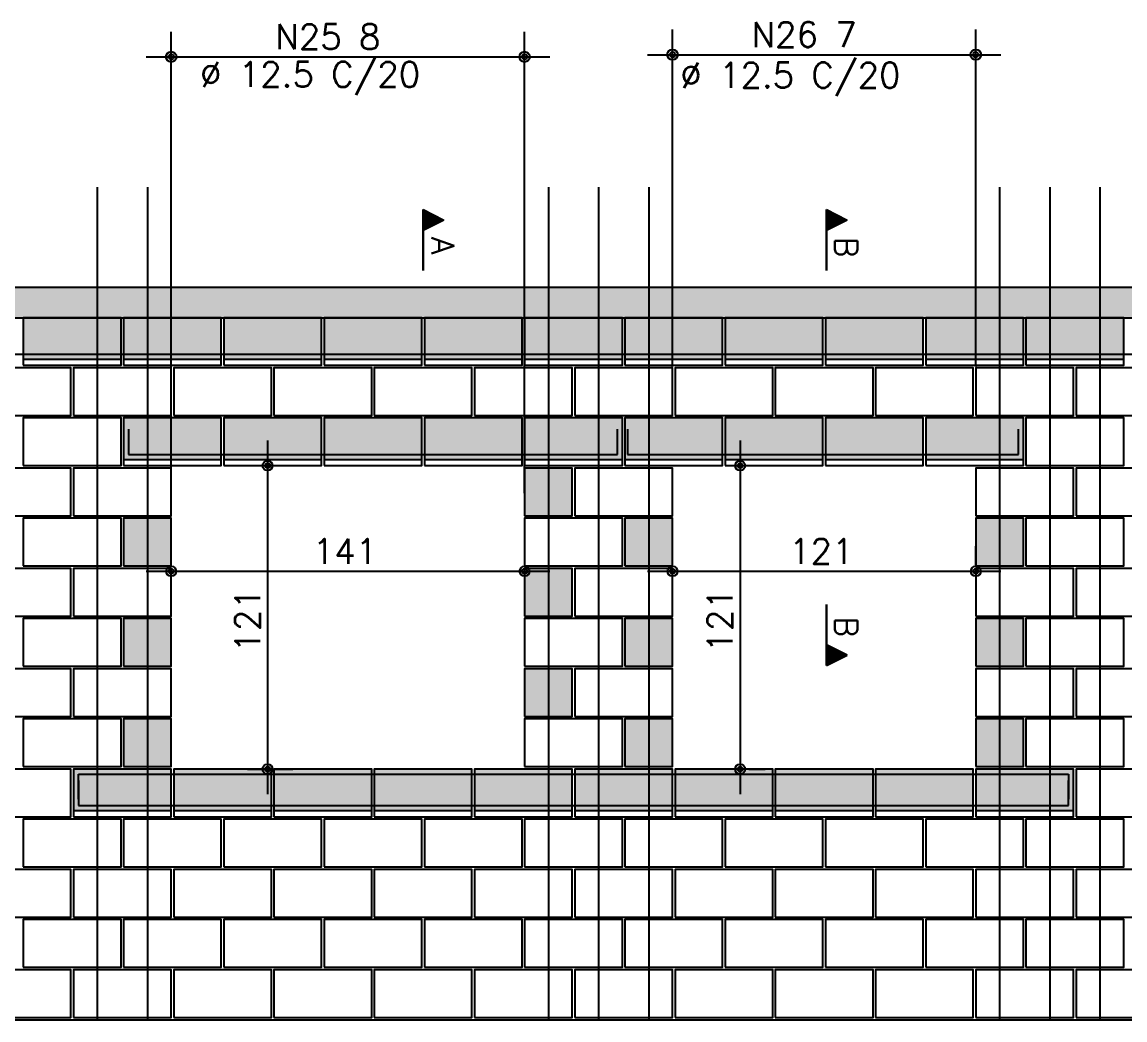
# Model space of a CAD drawing. Extents: x -2 to 121, y -2 to 61.
# Drawn here: x 14.06 to 22.86, y 26.98 to 34.93 of the extents above; entities that cross this region are included whole.
import ezdxf

# ---------------------------------------------------------------- set-up
doc = ezdxf.new("R2010")
doc.units = 0
doc.header["$MEASUREMENT"] = 0
for name, color, linetype in [('PENA_01', 1, 'CONTINUOUS'), ('PENA_02', 2, 'CONTINUOUS'), ('PENA_03', 3, 'CONTINUOUS'), ('PENA_05', 5, 'CONTINUOUS'), ('PENA_09', 254, 'CONTINUOUS'), ('PENA_11', 252, 'CONTINUOUS'), ('PENA_23', 50, 'CONTINUOUS')]:
    doc.layers.add(name, color=color, linetype=linetype)
doc.styles.get("Standard").update_dxf_attribs({"font": 'ROMANS.SHX'})

msp = doc.modelspace()

# ---------------------------------------------------------------- linework, layer by layer
at = {"layer": 'PENA_01', "linetype": 'Continuous'}
for p, q in [((15.251821, 31.177547), (15.251821, 34.857712)), ((18.071821, 31.177547), (18.071821, 34.857712)), ((19.251821, 32.187547), (19.251821, 34.874768)), ((21.671821, 32.187547), (21.671821, 34.874768)), ((19.051821, 34.674768), (21.871821, 34.674768)), ((15.051821, 34.657712), (18.271821, 34.657712)), ((14.071821, 32.247547), (14.851821, 32.247547)), ((14.871821, 32.247547), (15.651821, 32.247547)), ((15.671821, 32.247547), (16.451821, 32.247547)), ((16.471821, 32.247547), (17.251821, 32.247547)), ((17.271821, 32.247547), (18.051821, 32.247547)), ((18.071821, 32.247547), (18.851821, 32.247547)), ((18.871821, 32.247547), (19.651821, 32.247547)), ((19.671821, 32.247547), (20.451821, 32.247547)), ((20.471821, 32.247547), (21.251821, 32.247547)), ((21.271821, 32.247547), (22.051821, 32.247547)), ((22.071821, 32.247547), (22.851821, 32.247547)), ((16.021108, 31.597547), (16.021108, 28.777547)), ((19.79122, 31.597547), (19.79122, 28.777547)), ((14.871821, 31.447547), (15.651821, 31.447547)), ((15.671821, 31.447547), (16.451821, 31.447547)), ((16.471821, 31.447547), (17.251821, 31.447547)), ((17.271821, 31.447547), (18.051821, 31.447547)), ((18.071821, 31.447547), (18.851821, 31.447547)), ((18.871821, 31.447547), (19.651821, 31.447547)), ((19.671821, 31.447547), (20.451821, 31.447547)), ((20.471821, 31.447547), (21.251821, 31.447547)), ((21.271821, 31.447547), (22.051821, 31.447547)), ((15.871821, 31.397547), (16.221108, 31.397547)), ((19.871821, 31.397547), (19.99122, 31.397547)), ((15.251821, 30.587547), (15.251821, 30.755157)), ((19.251821, 30.587547), (19.251821, 30.755157)), ((21.671821, 30.587547), (21.671821, 30.755157)), ((15.051821, 30.555157), (18.271821, 30.555157)), ((19.051821, 30.555157), (21.871821, 30.555157)), ((18.071821, 30.377547), (18.071821, 30.355157)), ((15.861821, 28.977547), (16.221108, 28.977547)), ((19.861821, 28.977547), (19.99122, 28.977547)), ((14.471821, 28.647547), (15.251821, 28.647547)), ((15.271821, 28.647547), (16.051821, 28.647547)), ((16.071821, 28.647547), (16.851821, 28.647547)), ((16.871821, 28.647547), (17.651821, 28.647547)), ((17.671821, 28.647547), (18.451821, 28.647547)), ((18.471821, 28.647547), (19.251821, 28.647547)), ((19.271821, 28.647547), (20.051821, 28.647547)), ((20.071821, 28.647547), (20.851821, 28.647547)), ((20.871821, 28.647547), (21.651821, 28.647547)), ((21.671821, 28.647547), (22.451821, 28.647547))]:
    msp.add_line(p, q, dxfattribs=at)
at = {"layer": 'PENA_02', "linetype": 'Continuous'}
for p, q in [((6.771821, 26.977547), (62.951821, 26.977547)), ((14.671821, 26.977547), (15.271821, 26.977547))]:
    msp.add_line(p, q, dxfattribs=at)
for points in [[(6.771821, 32.817547), (6.771821, 32.577547), (47.251821, 32.577547), (47.251821, 31.397547), (54.051821, 31.397547), (54.051821, 32.577547), (55.671821, 32.577547), (55.671821, 31.397547), (62.271821, 31.397547), (62.271821, 32.577547), (62.951821, 32.577547), (62.951821, 32.817547), (6.771821, 32.817547)], [(14.071821, 32.197547), (14.851821, 32.197547), (14.851821, 32.577547), (14.071821, 32.577547), (14.071821, 32.197547)], [(14.871821, 32.197547), (15.651821, 32.197547), (15.651821, 32.577547), (14.871821, 32.577547), (14.871821, 32.197547)], [(15.671821, 32.197547), (16.451821, 32.197547), (16.451821, 32.577547), (15.671821, 32.577547), (15.671821, 32.197547)], [(16.471821, 32.197547), (17.251821, 32.197547), (17.251821, 32.577547), (16.471821, 32.577547), (16.471821, 32.197547)], [(17.271821, 32.197547), (18.051821, 32.197547), (18.051821, 32.577547), (17.271821, 32.577547), (17.271821, 32.197547)], [(18.071821, 32.197547), (18.851821, 32.197547), (18.851821, 32.577547), (18.071821, 32.577547), (18.071821, 32.197547)], [(18.871821, 32.197547), (19.651821, 32.197547), (19.651821, 32.577547), (18.871821, 32.577547), (18.871821, 32.197547)], [(19.671821, 32.197547), (20.451821, 32.197547), (20.451821, 32.577547), (19.671821, 32.577547), (19.671821, 32.197547)], [(20.471821, 32.197547), (21.251821, 32.197547), (21.251821, 32.577547), (20.471821, 32.577547), (20.471821, 32.197547)], [(21.271821, 32.197547), (22.051821, 32.197547), (22.051821, 32.577547), (21.271821, 32.577547), (21.271821, 32.197547)], [(22.071821, 32.197547), (22.851821, 32.197547), (22.851821, 32.577547), (22.071821, 32.577547), (22.071821, 32.197547)], [(13.671821, 31.797547), (14.451821, 31.797547), (14.451821, 32.177547), (13.671821, 32.177547), (13.671821, 31.797547)], [(14.471821, 31.797547), (15.251821, 31.797547), (15.251821, 32.177547), (14.471821, 32.177547), (14.471821, 31.797547)], [(15.271821, 31.797547), (16.051821, 31.797547), (16.051821, 32.177547), (15.271821, 32.177547), (15.271821, 31.797547)], [(16.071821, 31.797547), (16.851821, 31.797547), (16.851821, 32.177547), (16.071821, 32.177547), (16.071821, 31.797547)], [(16.871821, 31.797547), (17.651821, 31.797547), (17.651821, 32.177547), (16.871821, 32.177547), (16.871821, 31.797547)], [(17.671821, 31.797547), (18.451821, 31.797547), (18.451821, 32.177547), (17.671821, 32.177547), (17.671821, 31.797547)], [(18.471821, 31.797547), (19.251821, 31.797547), (19.251821, 32.177547), (18.471821, 32.177547), (18.471821, 31.797547)], [(19.271821, 31.797547), (20.051821, 31.797547), (20.051821, 32.177547), (19.271821, 32.177547), (19.271821, 31.797547)], [(20.071821, 31.797547), (20.851821, 31.797547), (20.851821, 32.177547), (20.071821, 32.177547), (20.071821, 31.797547)], [(20.871821, 31.797547), (21.651821, 31.797547), (21.651821, 32.177547), (20.871821, 32.177547), (20.871821, 31.797547)], [(21.671821, 31.797547), (22.451821, 31.797547), (22.451821, 32.177547), (21.671821, 32.177547), (21.671821, 31.797547)], [(22.471821, 31.797547), (23.251821, 31.797547), (23.251821, 32.177547), (22.471821, 32.177547), (22.471821, 31.797547)], [(14.071821, 31.397547), (14.851821, 31.397547), (14.851821, 31.777547), (14.071821, 31.777547), (14.071821, 31.397547)], [(14.871821, 31.397547), (15.651821, 31.397547), (15.651821, 31.777547), (14.871821, 31.777547), (14.871821, 31.397547)], [(15.671821, 31.397547), (16.451821, 31.397547), (16.451821, 31.777547), (15.671821, 31.777547), (15.671821, 31.397547)], [(16.471821, 31.397547), (17.251821, 31.397547), (17.251821, 31.777547), (16.471821, 31.777547), (16.471821, 31.397547)], [(17.271821, 31.397547), (18.051821, 31.397547), (18.051821, 31.777547), (17.271821, 31.777547), (17.271821, 31.397547)], [(18.071821, 31.397547), (18.851821, 31.397547), (18.851821, 31.777547), (18.071821, 31.777547), (18.071821, 31.397547)], [(18.871821, 31.397547), (19.651821, 31.397547), (19.651821, 31.777547), (18.871821, 31.777547), (18.871821, 31.397547)], [(19.671821, 31.397547), (20.451821, 31.397547), (20.451821, 31.777547), (19.671821, 31.777547), (19.671821, 31.397547)], [(20.471821, 31.397547), (21.251821, 31.397547), (21.251821, 31.777547), (20.471821, 31.777547), (20.471821, 31.397547)], [(21.271821, 31.397547), (22.051821, 31.397547), (22.051821, 31.777547), (21.271821, 31.777547), (21.271821, 31.397547)], [(22.071821, 31.397547), (22.851821, 31.397547), (22.851821, 31.777547), (22.071821, 31.777547), (22.071821, 31.397547)], [(13.671821, 30.997547), (14.451821, 30.997547), (14.451821, 31.377547), (13.671821, 31.377547), (13.671821, 30.997547)], [(14.471821, 30.997547), (15.251821, 30.997547), (15.251821, 31.377547), (14.471821, 31.377547), (14.471821, 30.997547)], [(18.071821, 30.997547), (18.451821, 30.997547), (18.451821, 31.377547), (18.071821, 31.377547), (18.071821, 30.997547)], [(18.471821, 30.997547), (19.251821, 30.997547), (19.251821, 31.377547), (18.471821, 31.377547), (18.471821, 30.997547)], [(21.671821, 30.997547), (22.451821, 30.997547), (22.451821, 31.377547), (21.671821, 31.377547), (21.671821, 30.997547)], [(22.471821, 30.997547), (23.251821, 30.997547), (23.251821, 31.377547), (22.471821, 31.377547), (22.471821, 30.997547)], [(14.071821, 30.597547), (14.851821, 30.597547), (14.851821, 30.977547), (14.071821, 30.977547), (14.071821, 30.597547)], [(14.871821, 30.597547), (15.251821, 30.597547), (15.251821, 30.977547), (14.871821, 30.977547), (14.871821, 30.597547)], [(18.071821, 30.597547), (18.851821, 30.597547), (18.851821, 30.977547), (18.071821, 30.977547), (18.071821, 30.597547)], [(18.871821, 30.597547), (19.251821, 30.597547), (19.251821, 30.977547), (18.871821, 30.977547), (18.871821, 30.597547)], [(21.671821, 30.597547), (22.051821, 30.597547), (22.051821, 30.977547), (21.671821, 30.977547), (21.671821, 30.597547)], [(22.071821, 30.597547), (22.851821, 30.597547), (22.851821, 30.977547), (22.071821, 30.977547), (22.071821, 30.597547)], [(13.671821, 30.197547), (14.451821, 30.197547), (14.451821, 30.577547), (13.671821, 30.577547), (13.671821, 30.197547)], [(14.471821, 30.197547), (15.251821, 30.197547), (15.251821, 30.577547), (14.471821, 30.577547), (14.471821, 30.197547)], [(18.071821, 30.197547), (18.451821, 30.197547), (18.451821, 30.577547), (18.071821, 30.577547), (18.071821, 30.197547)], [(18.471821, 30.197547), (19.251821, 30.197547), (19.251821, 30.577547), (18.471821, 30.577547), (18.471821, 30.197547)], [(21.671821, 30.197547), (22.451821, 30.197547), (22.451821, 30.577547), (21.671821, 30.577547), (21.671821, 30.197547)], [(22.471821, 30.197547), (23.251821, 30.197547), (23.251821, 30.577547), (22.471821, 30.577547), (22.471821, 30.197547)], [(14.071821, 29.797547), (14.851821, 29.797547), (14.851821, 30.177547), (14.071821, 30.177547), (14.071821, 29.797547)], [(14.871821, 29.797547), (15.251821, 29.797547), (15.251821, 30.177547), (14.871821, 30.177547), (14.871821, 29.797547)], [(18.071821, 29.797547), (18.851821, 29.797547), (18.851821, 30.177547), (18.071821, 30.177547), (18.071821, 29.797547)], [(18.871821, 29.797547), (19.251821, 29.797547), (19.251821, 30.177547), (18.871821, 30.177547), (18.871821, 29.797547)], [(21.671821, 29.797547), (22.051821, 29.797547), (22.051821, 30.177547), (21.671821, 30.177547), (21.671821, 29.797547)], [(22.071821, 29.797547), (22.851821, 29.797547), (22.851821, 30.177547), (22.071821, 30.177547), (22.071821, 29.797547)], [(13.671821, 29.397547), (14.451821, 29.397547), (14.451821, 29.777547), (13.671821, 29.777547), (13.671821, 29.397547)], [(14.471821, 29.397547), (15.251821, 29.397547), (15.251821, 29.777547), (14.471821, 29.777547), (14.471821, 29.397547)], [(18.071821, 29.397547), (18.451821, 29.397547), (18.451821, 29.777547), (18.071821, 29.777547), (18.071821, 29.397547)], [(18.471821, 29.397547), (19.251821, 29.397547), (19.251821, 29.777547), (18.471821, 29.777547), (18.471821, 29.397547)], [(21.671821, 29.397547), (22.451821, 29.397547), (22.451821, 29.777547), (21.671821, 29.777547), (21.671821, 29.397547)], [(22.471821, 29.397547), (23.251821, 29.397547), (23.251821, 29.777547), (22.471821, 29.777547), (22.471821, 29.397547)], [(14.071821, 28.997547), (14.851821, 28.997547), (14.851821, 29.377547), (14.071821, 29.377547), (14.071821, 28.997547)], [(14.871821, 28.997547), (15.251821, 28.997547), (15.251821, 29.377547), (14.871821, 29.377547), (14.871821, 28.997547)], [(18.071821, 28.997547), (18.851821, 28.997547), (18.851821, 29.377547), (18.071821, 29.377547), (18.071821, 28.997547)], [(18.871821, 28.997547), (19.251821, 28.997547), (19.251821, 29.377547), (18.871821, 29.377547), (18.871821, 28.997547)], [(21.671821, 28.997547), (22.051821, 28.997547), (22.051821, 29.377547), (21.671821, 29.377547), (21.671821, 28.997547)], [(22.071821, 28.997547), (22.851821, 28.997547), (22.851821, 29.377547), (22.071821, 29.377547), (22.071821, 28.997547)], [(13.671821, 28.597547), (14.451821, 28.597547), (14.451821, 28.977547), (13.671821, 28.977547), (13.671821, 28.597547)], [(14.471821, 28.597547), (15.251821, 28.597547), (15.251821, 28.977547), (14.471821, 28.977547), (14.471821, 28.597547)], [(15.271821, 28.597547), (16.051821, 28.597547), (16.051821, 28.977547), (15.271821, 28.977547), (15.271821, 28.597547)], [(16.071821, 28.597547), (16.851821, 28.597547), (16.851821, 28.977547), (16.071821, 28.977547), (16.071821, 28.597547)], [(16.871821, 28.597547), (17.651821, 28.597547), (17.651821, 28.977547), (16.871821, 28.977547), (16.871821, 28.597547)], [(17.671821, 28.597547), (18.451821, 28.597547), (18.451821, 28.977547), (17.671821, 28.977547), (17.671821, 28.597547)], [(18.471821, 28.597547), (19.251821, 28.597547), (19.251821, 28.977547), (18.471821, 28.977547), (18.471821, 28.597547)], [(19.271821, 28.597547), (20.051821, 28.597547), (20.051821, 28.977547), (19.271821, 28.977547), (19.271821, 28.597547)], [(20.071821, 28.597547), (20.851821, 28.597547), (20.851821, 28.977547), (20.071821, 28.977547), (20.071821, 28.597547)], [(20.871821, 28.597547), (21.651821, 28.597547), (21.651821, 28.977547), (20.871821, 28.977547), (20.871821, 28.597547)], [(21.671821, 28.597547), (22.451821, 28.597547), (22.451821, 28.977547), (21.671821, 28.977547), (21.671821, 28.597547)], [(22.471821, 28.597547), (23.251821, 28.597547), (23.251821, 28.977547), (22.471821, 28.977547), (22.471821, 28.597547)], [(14.071821, 28.197547), (14.851821, 28.197547), (14.851821, 28.577547), (14.071821, 28.577547), (14.071821, 28.197547)], [(14.871821, 28.197547), (15.651821, 28.197547), (15.651821, 28.577547), (14.871821, 28.577547), (14.871821, 28.197547)], [(15.671821, 28.197547), (16.451821, 28.197547), (16.451821, 28.577547), (15.671821, 28.577547), (15.671821, 28.197547)], [(16.471821, 28.197547), (17.251821, 28.197547), (17.251821, 28.577547), (16.471821, 28.577547), (16.471821, 28.197547)], [(17.271821, 28.197547), (18.051821, 28.197547), (18.051821, 28.577547), (17.271821, 28.577547), (17.271821, 28.197547)], [(18.071821, 28.197547), (18.851821, 28.197547), (18.851821, 28.577547), (18.071821, 28.577547), (18.071821, 28.197547)], [(18.871821, 28.197547), (19.651821, 28.197547), (19.651821, 28.577547), (18.871821, 28.577547), (18.871821, 28.197547)], [(19.671821, 28.197547), (20.451821, 28.197547), (20.451821, 28.577547), (19.671821, 28.577547), (19.671821, 28.197547)], [(20.471821, 28.197547), (21.251821, 28.197547), (21.251821, 28.577547), (20.471821, 28.577547), (20.471821, 28.197547)], [(21.271821, 28.197547), (22.051821, 28.197547), (22.051821, 28.577547), (21.271821, 28.577547), (21.271821, 28.197547)], [(22.071821, 28.197547), (22.851821, 28.197547), (22.851821, 28.577547), (22.071821, 28.577547), (22.071821, 28.197547)], [(13.671821, 27.797547), (14.451821, 27.797547), (14.451821, 28.177547), (13.671821, 28.177547), (13.671821, 27.797547)], [(14.471821, 27.797547), (15.251821, 27.797547), (15.251821, 28.177547), (14.471821, 28.177547), (14.471821, 27.797547)], [(15.271821, 27.797547), (16.051821, 27.797547), (16.051821, 28.177547), (15.271821, 28.177547), (15.271821, 27.797547)], [(16.071821, 27.797547), (16.851821, 27.797547), (16.851821, 28.177547), (16.071821, 28.177547), (16.071821, 27.797547)], [(16.871821, 27.797547), (17.651821, 27.797547), (17.651821, 28.177547), (16.871821, 28.177547), (16.871821, 27.797547)], [(17.671821, 27.797547), (18.451821, 27.797547), (18.451821, 28.177547), (17.671821, 28.177547), (17.671821, 27.797547)], [(18.471821, 27.797547), (19.251821, 27.797547), (19.251821, 28.177547), (18.471821, 28.177547), (18.471821, 27.797547)], [(19.271821, 27.797547), (20.051821, 27.797547), (20.051821, 28.177547), (19.271821, 28.177547), (19.271821, 27.797547)], [(20.071821, 27.797547), (20.851821, 27.797547), (20.851821, 28.177547), (20.071821, 28.177547), (20.071821, 27.797547)], [(20.871821, 27.797547), (21.651821, 27.797547), (21.651821, 28.177547), (20.871821, 28.177547), (20.871821, 27.797547)], [(21.671821, 27.797547), (22.451821, 27.797547), (22.451821, 28.177547), (21.671821, 28.177547), (21.671821, 27.797547)], [(22.471821, 27.797547), (23.251821, 27.797547), (23.251821, 28.177547), (22.471821, 28.177547), (22.471821, 27.797547)], [(14.071821, 27.397547), (14.851821, 27.397547), (14.851821, 27.777547), (14.071821, 27.777547), (14.071821, 27.397547)], [(14.871821, 27.397547), (15.651821, 27.397547), (15.651821, 27.777547), (14.871821, 27.777547), (14.871821, 27.397547)], [(15.671821, 27.397547), (16.451821, 27.397547), (16.451821, 27.777547), (15.671821, 27.777547), (15.671821, 27.397547)], [(16.471821, 27.397547), (17.251821, 27.397547), (17.251821, 27.777547), (16.471821, 27.777547), (16.471821, 27.397547)], [(17.271821, 27.397547), (18.051821, 27.397547), (18.051821, 27.777547), (17.271821, 27.777547), (17.271821, 27.397547)], [(18.071821, 27.397547), (18.851821, 27.397547), (18.851821, 27.777547), (18.071821, 27.777547), (18.071821, 27.397547)], [(18.871821, 27.397547), (19.651821, 27.397547), (19.651821, 27.777547), (18.871821, 27.777547), (18.871821, 27.397547)], [(19.671821, 27.397547), (20.451821, 27.397547), (20.451821, 27.777547), (19.671821, 27.777547), (19.671821, 27.397547)], [(20.471821, 27.397547), (21.251821, 27.397547), (21.251821, 27.777547), (20.471821, 27.777547), (20.471821, 27.397547)], [(21.271821, 27.397547), (22.051821, 27.397547), (22.051821, 27.777547), (21.271821, 27.777547), (21.271821, 27.397547)], [(22.071821, 27.397547), (22.851821, 27.397547), (22.851821, 27.777547), (22.071821, 27.777547), (22.071821, 27.397547)], [(13.671821, 26.997547), (14.451821, 26.997547), (14.451821, 27.377547), (13.671821, 27.377547), (13.671821, 26.997547)], [(14.471821, 26.997547), (15.251821, 26.997547), (15.251821, 27.377547), (14.471821, 27.377547), (14.471821, 26.997547)], [(15.271821, 26.997547), (16.051821, 26.997547), (16.051821, 27.377547), (15.271821, 27.377547), (15.271821, 26.997547)], [(16.071821, 26.997547), (16.851821, 26.997547), (16.851821, 27.377547), (16.071821, 27.377547), (16.071821, 26.997547)], [(16.871821, 26.997547), (17.651821, 26.997547), (17.651821, 27.377547), (16.871821, 27.377547), (16.871821, 26.997547)], [(17.671821, 26.997547), (18.451821, 26.997547), (18.451821, 27.377547), (17.671821, 27.377547), (17.671821, 26.997547)], [(18.471821, 26.997547), (19.251821, 26.997547), (19.251821, 27.377547), (18.471821, 27.377547), (18.471821, 26.997547)], [(19.271821, 26.997547), (20.051821, 26.997547), (20.051821, 27.377547), (19.271821, 27.377547), (19.271821, 26.997547)], [(20.071821, 26.997547), (20.851821, 26.997547), (20.851821, 27.377547), (20.071821, 27.377547), (20.071821, 26.997547)], [(20.871821, 26.997547), (21.651821, 26.997547), (21.651821, 27.377547), (20.871821, 27.377547), (20.871821, 26.997547)], [(21.671821, 26.997547), (22.451821, 26.997547), (22.451821, 27.377547), (21.671821, 27.377547), (21.671821, 26.997547)], [(22.471821, 26.997547), (23.251821, 26.997547), (23.251821, 27.377547), (22.471821, 27.377547), (22.471821, 26.997547)]]:
    msp.add_lwpolyline(points, dxfattribs=at)
for centre, radius in [((15.251821, 34.657712), 0.041625), ((15.251821, 34.657712), 0.02075), ((18.071821, 34.657712), 0.041625), ((18.071821, 34.657712), 0.02075), ((19.251821, 34.674768), 0.041625), ((19.251821, 34.674768), 0.02075), ((21.671821, 34.674768), 0.041625), ((21.671821, 34.674768), 0.02075), ((16.021108, 31.397547), 0.04), ((16.021108, 31.397547), 0.02), ((19.79122, 31.397547), 0.04), ((19.79122, 31.397547), 0.02), ((15.251821, 30.555157), 0.04), ((15.251821, 30.555157), 0.02), ((18.071821, 30.555157), 0.04), ((18.071821, 30.555157), 0.02), ((19.251821, 30.555157), 0.04), ((19.251821, 30.555157), 0.02), ((21.671821, 30.555157), 0.04), ((21.671821, 30.555157), 0.02), ((16.021108, 28.977547), 0.04), ((16.021108, 28.977547), 0.02), ((19.79122, 28.977547), 0.04), ((19.79122, 28.977547), 0.02)]:
    msp.add_circle(centre, radius, dxfattribs=at)
at = {"layer": 'PENA_03', "linetype": 'Continuous'}
for p, q in [((17.261821, 32.952654), (17.261821, 33.439036)), ((17.261821, 33.439036), (17.427754, 33.35607)), ((17.262516, 33.437908), (17.426193, 33.35607)), ((17.427754, 33.35607), (17.262516, 33.273451)), ((17.262517, 33.437908), (17.262517, 33.274231)), ((17.426193, 33.35607), (17.262517, 33.274231)), ((17.274585, 33.432654), (17.274585, 33.279485)), ((17.287349, 33.426272), (17.287349, 33.285867)), ((17.300113, 33.41989), (17.300113, 33.292249)), ((17.312877, 33.413508), (17.312877, 33.298631)), ((17.325641, 33.407126), (17.325641, 33.305013)), ((17.338405, 33.400744), (17.338405, 33.311395)), ((17.351169, 33.394362), (17.351169, 33.317777)), ((17.363933, 33.38798), (17.363933, 33.324159)), ((17.376697, 33.381598), (17.376697, 33.330541)), ((17.389461, 33.375216), (17.389461, 33.336923)), ((17.402226, 33.368834), (17.402226, 33.343305)), ((17.41499, 33.362452), (17.41499, 33.349688)), ((20.480299, 32.952654), (20.480299, 33.439036)), ((20.480299, 33.439036), (20.646232, 33.35607)), ((20.480994, 33.437908), (20.644671, 33.35607)), ((20.646232, 33.35607), (20.480994, 33.273451)), ((20.480995, 33.437908), (20.480995, 33.274231)), ((20.644671, 33.35607), (20.480995, 33.274231)), ((20.493063, 33.432654), (20.493063, 33.279485)), ((20.505827, 33.426272), (20.505827, 33.285867)), ((20.518591, 33.41989), (20.518591, 33.292249)), ((20.531355, 33.413508), (20.531355, 33.298631)), ((20.544119, 33.407126), (20.544119, 33.305013)), ((20.556883, 33.400744), (20.556883, 33.311395)), ((20.569647, 33.394362), (20.569647, 33.317777)), ((20.582411, 33.38798), (20.582411, 33.324159)), ((20.595175, 33.381598), (20.595175, 33.330541)), ((20.607939, 33.375216), (20.607939, 33.336923)), ((20.620704, 33.368834), (20.620704, 33.343305)), ((20.633468, 33.362452), (20.633468, 33.349688)), ((17.262517, 33.273451), (17.262517, 32.952654)), ((20.480995, 33.273451), (20.480995, 32.952654)), ((19.251821, 31.987547), (19.251821, 31.987547)), ((21.671821, 31.987547), (21.671821, 31.987547)), ((15.671821, 31.397547), (15.671821, 31.397547)), ((19.671821, 31.397547), (19.671821, 31.397547)), ((15.251821, 30.977547), (15.251821, 30.977547)), ((18.071821, 30.977547), (18.071821, 30.977547)), ((18.071821, 30.577547), (18.071821, 30.577547)), ((15.251821, 30.387547), (15.251821, 30.387547)), ((19.251821, 30.387547), (19.251821, 30.387547)), ((21.671821, 30.387547), (21.671821, 30.387547)), ((20.480299, 30.28898), (20.480299, 29.802598)), ((20.480995, 29.968183), (20.480995, 30.28898)), ((20.646232, 29.885564), (20.480994, 29.968183)), ((20.480995, 29.803726), (20.480995, 29.967403)), ((20.644671, 29.885564), (20.480995, 29.967403)), ((20.493063, 29.80898), (20.493063, 29.962149)), ((20.505827, 29.815362), (20.505827, 29.955767)), ((20.518591, 29.821744), (20.518591, 29.949385)), ((20.531355, 29.828126), (20.531355, 29.943003)), ((20.544119, 29.834508), (20.544119, 29.936621)), ((20.556883, 29.84089), (20.556883, 29.930239)), ((20.569647, 29.847272), (20.569647, 29.923857)), ((20.480299, 29.802598), (20.646232, 29.885564)), ((20.480994, 29.803726), (20.644671, 29.885564)), ((20.582411, 29.853654), (20.582411, 29.917475)), ((20.595175, 29.860036), (20.595175, 29.911093)), ((20.607939, 29.866418), (20.607939, 29.904711)), ((20.620704, 29.8728), (20.620704, 29.898329)), ((20.633468, 29.879182), (20.633468, 29.891946)), ((15.661821, 28.977547), (15.661821, 28.977547)), ((19.661821, 28.977547), (19.661821, 28.977547))]:
    msp.add_line(p, q, dxfattribs=at)
at = {"layer": 'PENA_05', "linetype": 'Continuous'}
for p, q in [((6.871821, 32.287547), (27.661821, 32.287547)), ((14.911821, 31.687547), (14.911821, 31.487547)), ((18.811821, 31.487547), (18.811821, 31.687547)), ((18.891821, 31.687547), (18.891821, 31.487547)), ((22.011821, 31.487547), (22.011821, 31.687547)), ((14.911821, 31.487547), (18.811821, 31.487547)), ((18.891821, 31.487547), (22.011821, 31.487547)), ((14.511821, 28.737547), (14.511821, 28.937547)), ((14.511821, 28.937547), (22.411821, 28.937547)), ((14.511821, 28.887547), (14.511821, 28.687547)), ((22.411821, 28.937547), (22.411821, 28.737547)), ((22.411821, 28.687547), (22.411821, 28.887547)), ((14.511821, 28.687547), (22.411821, 28.687547))]:
    msp.add_line(p, q, dxfattribs=at)
for points in [[(14.661821, 33.617547), (14.661821, 26.977547)], [(15.061821, 33.617547), (15.061821, 26.977547)], [(18.261821, 33.617547), (18.261821, 26.977547)], [(18.661821, 33.617547), (18.661821, 26.977547)], [(19.061821, 33.617547), (19.061821, 26.977547)], [(21.861821, 33.617547), (21.861821, 26.977547)], [(22.261821, 33.617547), (22.261821, 26.977547)], [(22.661821, 33.617547), (22.661821, 26.977547)]]:
    msp.add_lwpolyline(points, dxfattribs=at)
at = {"layer": 'PENA_09', "linetype": 'Continuous'}
for points in [[(14.071821, 32.247547), (14.851821, 32.247547), (14.851821, 32.577547), (14.071821, 32.577547), (14.071821, 32.247547)], [(14.871821, 32.247547), (15.651821, 32.247547), (15.651821, 32.577547), (14.871821, 32.577547), (14.871821, 32.247547)], [(15.671821, 32.247547), (16.451821, 32.247547), (16.451821, 32.577547), (15.671821, 32.577547), (15.671821, 32.247547)], [(16.471821, 32.247547), (17.251821, 32.247547), (17.251821, 32.577547), (16.471821, 32.577547), (16.471821, 32.247547)], [(17.271821, 32.247547), (18.051821, 32.247547), (18.051821, 32.577547), (17.271821, 32.577547), (17.271821, 32.247547)], [(18.071821, 32.247547), (18.851821, 32.247547), (18.851821, 32.577547), (18.071821, 32.577547), (18.071821, 32.247547)], [(18.871821, 32.247547), (19.651821, 32.247547), (19.651821, 32.577547), (18.871821, 32.577547), (18.871821, 32.247547)], [(19.671821, 32.247547), (20.451821, 32.247547), (20.451821, 32.577547), (19.671821, 32.577547), (19.671821, 32.247547)], [(20.471821, 32.247547), (21.251821, 32.247547), (21.251821, 32.577547), (20.471821, 32.577547), (20.471821, 32.247547)], [(21.271821, 32.247547), (22.051821, 32.247547), (22.051821, 32.577547), (21.271821, 32.577547), (21.271821, 32.247547)], [(22.071821, 32.247547), (22.851821, 32.247547), (22.851821, 32.577547), (22.071821, 32.577547), (22.071821, 32.247547)], [(14.871821, 31.447547), (15.651821, 31.447547), (15.651821, 31.777547), (14.871821, 31.777547), (14.871821, 31.447547)], [(15.671821, 31.447547), (16.451821, 31.447547), (16.451821, 31.777547), (15.671821, 31.777547), (15.671821, 31.447547)], [(16.471821, 31.447547), (17.251821, 31.447547), (17.251821, 31.777547), (16.471821, 31.777547), (16.471821, 31.447547)], [(17.271821, 31.447547), (18.051821, 31.447547), (18.051821, 31.777547), (17.271821, 31.777547), (17.271821, 31.447547)], [(18.071821, 31.447547), (18.851821, 31.447547), (18.851821, 31.777547), (18.071821, 31.777547), (18.071821, 31.447547)], [(18.871821, 31.447547), (19.651821, 31.447547), (19.651821, 31.777547), (18.871821, 31.777547), (18.871821, 31.447547)], [(19.671821, 31.447547), (20.451821, 31.447547), (20.451821, 31.777547), (19.671821, 31.777547), (19.671821, 31.447547)], [(20.471821, 31.447547), (21.251821, 31.447547), (21.251821, 31.777547), (20.471821, 31.777547), (20.471821, 31.447547)], [(21.271821, 31.447547), (22.051821, 31.447547), (22.051821, 31.777547), (21.271821, 31.777547), (21.271821, 31.447547)], [(14.471821, 28.647547), (15.251821, 28.647547), (15.251821, 28.977547), (14.471821, 28.977547), (14.471821, 28.647547)], [(15.271821, 28.647547), (16.051821, 28.647547), (16.051821, 28.977547), (15.271821, 28.977547), (15.271821, 28.647547)], [(16.071821, 28.647547), (16.851821, 28.647547), (16.851821, 28.977547), (16.071821, 28.977547), (16.071821, 28.647547)], [(16.871821, 28.647547), (17.651821, 28.647547), (17.651821, 28.977547), (16.871821, 28.977547), (16.871821, 28.647547)], [(17.671821, 28.647547), (18.451821, 28.647547), (18.451821, 28.977547), (17.671821, 28.977547), (17.671821, 28.647547)], [(18.471821, 28.647547), (19.251821, 28.647547), (19.251821, 28.977547), (18.471821, 28.977547), (18.471821, 28.647547)], [(19.271821, 28.647547), (20.051821, 28.647547), (20.051821, 28.977547), (19.271821, 28.977547), (19.271821, 28.647547)], [(20.071821, 28.647547), (20.851821, 28.647547), (20.851821, 28.977547), (20.071821, 28.977547), (20.071821, 28.647547)], [(20.871821, 28.647547), (21.651821, 28.647547), (21.651821, 28.977547), (20.871821, 28.977547), (20.871821, 28.647547)], [(21.671821, 28.647547), (22.451821, 28.647547), (22.451821, 28.977547), (21.671821, 28.977547), (21.671821, 28.647547)]]:
    msp.add_lwpolyline(points, dxfattribs=at)
for points in [[(14.071821, 32.247547), (14.851821, 32.247547), (14.851821, 32.577547)], [(14.071821, 32.247547), (14.851821, 32.577547), (14.071821, 32.577547)], [(14.071821, 32.247547), (14.071821, 32.577547), (14.071821, 32.247547)], [(14.871821, 32.247547), (15.651821, 32.247547), (15.651821, 32.577547)], [(14.871821, 32.247547), (15.651821, 32.577547), (14.871821, 32.577547)], [(14.871821, 32.247547), (14.871821, 32.577547), (14.871821, 32.247547)], [(15.671821, 32.247547), (16.451821, 32.247547), (16.451821, 32.577547)], [(15.671821, 32.247547), (16.451821, 32.577547), (15.671821, 32.577547)], [(15.671821, 32.247547), (15.671821, 32.577547), (15.671821, 32.247547)], [(16.471821, 32.247547), (17.251821, 32.247547), (17.251821, 32.577547)], [(16.471821, 32.247547), (17.251821, 32.577547), (16.471821, 32.577547)], [(16.471821, 32.247547), (16.471821, 32.577547), (16.471821, 32.247547)], [(17.271821, 32.247547), (18.051821, 32.247547), (18.051821, 32.577547)], [(17.271821, 32.247547), (18.051821, 32.577547), (17.271821, 32.577547)], [(17.271821, 32.247547), (17.271821, 32.577547), (17.271821, 32.247547)], [(18.071821, 32.247547), (18.851821, 32.247547), (18.851821, 32.577547)], [(18.071821, 32.247547), (18.851821, 32.577547), (18.071821, 32.577547)], [(18.071821, 32.247547), (18.071821, 32.577547), (18.071821, 32.247547)], [(18.871821, 32.247547), (19.651821, 32.247547), (19.651821, 32.577547)], [(18.871821, 32.247547), (19.651821, 32.577547), (18.871821, 32.577547)], [(18.871821, 32.247547), (18.871821, 32.577547), (18.871821, 32.247547)], [(19.671821, 32.247547), (20.451821, 32.247547), (20.451821, 32.577547)], [(19.671821, 32.247547), (20.451821, 32.577547), (19.671821, 32.577547)], [(19.671821, 32.247547), (19.671821, 32.577547), (19.671821, 32.247547)], [(20.471821, 32.247547), (21.251821, 32.247547), (21.251821, 32.577547)], [(20.471821, 32.247547), (21.251821, 32.577547), (20.471821, 32.577547)], [(20.471821, 32.247547), (20.471821, 32.577547), (20.471821, 32.247547)], [(21.271821, 32.247547), (22.051821, 32.247547), (22.051821, 32.577547)], [(21.271821, 32.247547), (22.051821, 32.577547), (21.271821, 32.577547)], [(21.271821, 32.247547), (21.271821, 32.577547), (21.271821, 32.247547)], [(22.071821, 32.247547), (22.851821, 32.247547), (22.851821, 32.577547)], [(22.071821, 32.247547), (22.851821, 32.577547), (22.071821, 32.577547)], [(22.071821, 32.247547), (22.071821, 32.577547), (22.071821, 32.247547)], [(14.871821, 31.447547), (15.651821, 31.447547), (15.651821, 31.777547)], [(14.871821, 31.447547), (15.651821, 31.777547), (14.871821, 31.777547)], [(14.871821, 31.447547), (14.871821, 31.777547), (14.871821, 31.447547)], [(15.671821, 31.447547), (16.451821, 31.447547), (16.451821, 31.777547)], [(15.671821, 31.447547), (16.451821, 31.777547), (15.671821, 31.777547)], [(15.671821, 31.447547), (15.671821, 31.777547), (15.671821, 31.447547)], [(16.471821, 31.447547), (17.251821, 31.447547), (17.251821, 31.777547)], [(16.471821, 31.447547), (17.251821, 31.777547), (16.471821, 31.777547)], [(16.471821, 31.447547), (16.471821, 31.777547), (16.471821, 31.447547)], [(17.271821, 31.447547), (18.051821, 31.447547), (18.051821, 31.777547)], [(17.271821, 31.447547), (18.051821, 31.777547), (17.271821, 31.777547)], [(17.271821, 31.447547), (17.271821, 31.777547), (17.271821, 31.447547)], [(18.071821, 31.447547), (18.851821, 31.447547), (18.851821, 31.777547)], [(18.071821, 31.447547), (18.851821, 31.777547), (18.071821, 31.777547)], [(18.071821, 31.447547), (18.071821, 31.777547), (18.071821, 31.447547)], [(18.871821, 31.447547), (19.651821, 31.447547), (19.651821, 31.777547)], [(18.871821, 31.447547), (19.651821, 31.777547), (18.871821, 31.777547)], [(18.871821, 31.447547), (18.871821, 31.777547), (18.871821, 31.447547)], [(19.671821, 31.447547), (20.451821, 31.447547), (20.451821, 31.777547)], [(19.671821, 31.447547), (20.451821, 31.777547), (19.671821, 31.777547)], [(19.671821, 31.447547), (19.671821, 31.777547), (19.671821, 31.447547)], [(20.471821, 31.447547), (21.251821, 31.447547), (21.251821, 31.777547)], [(20.471821, 31.447547), (21.251821, 31.777547), (20.471821, 31.777547)], [(20.471821, 31.447547), (20.471821, 31.777547), (20.471821, 31.447547)], [(21.271821, 31.447547), (22.051821, 31.447547), (22.051821, 31.777547)], [(21.271821, 31.447547), (22.051821, 31.777547), (21.271821, 31.777547)], [(21.271821, 31.447547), (21.271821, 31.777547), (21.271821, 31.447547)], [(14.471821, 28.647547), (15.251821, 28.647547), (15.251821, 28.977547)], [(14.471821, 28.647547), (15.251821, 28.977547), (14.471821, 28.977547)], [(14.471821, 28.647547), (14.471821, 28.977547), (14.471821, 28.647547)], [(15.271821, 28.647547), (16.051821, 28.647547), (16.051821, 28.977547)], [(15.271821, 28.647547), (16.051821, 28.977547), (15.271821, 28.977547)], [(15.271821, 28.647547), (15.271821, 28.977547), (15.271821, 28.647547)], [(16.071821, 28.647547), (16.851821, 28.647547), (16.851821, 28.977547)], [(16.071821, 28.647547), (16.851821, 28.977547), (16.071821, 28.977547)], [(16.071821, 28.647547), (16.071821, 28.977547), (16.071821, 28.647547)], [(16.871821, 28.647547), (17.651821, 28.647547), (17.651821, 28.977547)], [(16.871821, 28.647547), (17.651821, 28.977547), (16.871821, 28.977547)], [(16.871821, 28.647547), (16.871821, 28.977547), (16.871821, 28.647547)], [(17.671821, 28.647547), (18.451821, 28.647547), (18.451821, 28.977547)], [(17.671821, 28.647547), (18.451821, 28.977547), (17.671821, 28.977547)], [(17.671821, 28.647547), (17.671821, 28.977547), (17.671821, 28.647547)], [(18.471821, 28.647547), (19.251821, 28.647547), (19.251821, 28.977547)], [(18.471821, 28.647547), (19.251821, 28.977547), (18.471821, 28.977547)], [(18.471821, 28.647547), (18.471821, 28.977547), (18.471821, 28.647547)], [(19.271821, 28.647547), (20.051821, 28.647547), (20.051821, 28.977547)], [(19.271821, 28.647547), (20.051821, 28.977547), (19.271821, 28.977547)], [(19.271821, 28.647547), (19.271821, 28.977547), (19.271821, 28.647547)], [(20.071821, 28.647547), (20.851821, 28.647547), (20.851821, 28.977547)], [(20.071821, 28.647547), (20.851821, 28.977547), (20.071821, 28.977547)], [(20.071821, 28.647547), (20.071821, 28.977547), (20.071821, 28.647547)], [(20.871821, 28.647547), (21.651821, 28.647547), (21.651821, 28.977547)], [(20.871821, 28.647547), (21.651821, 28.977547), (20.871821, 28.977547)], [(20.871821, 28.647547), (20.871821, 28.977547), (20.871821, 28.647547)], [(21.671821, 28.647547), (22.451821, 28.647547), (22.451821, 28.977547)], [(21.671821, 28.647547), (22.451821, 28.977547), (21.671821, 28.977547)], [(21.671821, 28.647547), (21.671821, 28.977547), (21.671821, 28.647547)]]:
    msp.add_solid(points, dxfattribs=at)
at = {"layer": 'PENA_11', "linetype": 'Continuous'}
for points in [[(62.951821, 32.817547), (6.771821, 32.817547), (6.771821, 32.577547)], [(62.951821, 32.817547), (6.771821, 32.577547), (47.251821, 32.577547)]]:
    msp.add_solid(points, dxfattribs=at)
at = {"layer": 'PENA_23', "linetype": 'Continuous'}
for points in [[(18.071821, 30.997547), (18.451821, 30.997547), (18.451821, 31.377547), (18.071821, 31.377547), (18.071821, 30.997547)], [(14.871821, 30.597547), (15.251821, 30.597547), (15.251821, 30.977547), (14.871821, 30.977547), (14.871821, 30.597547)], [(18.871821, 30.597547), (19.251821, 30.597547), (19.251821, 30.977547), (18.871821, 30.977547), (18.871821, 30.597547)], [(21.671821, 30.597547), (22.051821, 30.597547), (22.051821, 30.977547), (21.671821, 30.977547), (21.671821, 30.597547)], [(18.071821, 30.197547), (18.451821, 30.197547), (18.451821, 30.577547), (18.071821, 30.577547), (18.071821, 30.197547)], [(14.871821, 29.797547), (15.251821, 29.797547), (15.251821, 30.177547), (14.871821, 30.177547), (14.871821, 29.797547)], [(18.871821, 29.797547), (19.251821, 29.797547), (19.251821, 30.177547), (18.871821, 30.177547), (18.871821, 29.797547)], [(21.671821, 29.797547), (22.051821, 29.797547), (22.051821, 30.177547), (21.671821, 30.177547), (21.671821, 29.797547)], [(18.071821, 29.397547), (18.451821, 29.397547), (18.451821, 29.777547), (18.071821, 29.777547), (18.071821, 29.397547)], [(14.871821, 28.997547), (15.251821, 28.997547), (15.251821, 29.377547), (14.871821, 29.377547), (14.871821, 28.997547)], [(18.871821, 28.997547), (19.251821, 28.997547), (19.251821, 29.377547), (18.871821, 29.377547), (18.871821, 28.997547)], [(21.671821, 28.997547), (22.051821, 28.997547), (22.051821, 29.377547), (21.671821, 29.377547), (21.671821, 28.997547)]]:
    msp.add_lwpolyline(points, dxfattribs=at)
for points in [[(18.071821, 30.997547), (18.451821, 30.997547), (18.451821, 31.377547)], [(18.071821, 30.997547), (18.451821, 31.377547), (18.071821, 31.377547)], [(18.071821, 30.997547), (18.071821, 31.377547), (18.071821, 30.997547)], [(14.871821, 30.597547), (15.251821, 30.597547), (15.251821, 30.977547)], [(14.871821, 30.597547), (15.251821, 30.977547), (14.871821, 30.977547)], [(14.871821, 30.597547), (14.871821, 30.977547), (14.871821, 30.597547)], [(18.871821, 30.597547), (19.251821, 30.597547), (19.251821, 30.977547)], [(18.871821, 30.597547), (19.251821, 30.977547), (18.871821, 30.977547)], [(18.871821, 30.597547), (18.871821, 30.977547), (18.871821, 30.597547)], [(21.671821, 30.597547), (22.051821, 30.597547), (22.051821, 30.977547)], [(21.671821, 30.597547), (22.051821, 30.977547), (21.671821, 30.977547)], [(21.671821, 30.597547), (21.671821, 30.977547), (21.671821, 30.597547)], [(18.071821, 30.197547), (18.451821, 30.197547), (18.451821, 30.577547)], [(18.071821, 30.197547), (18.451821, 30.577547), (18.071821, 30.577547)], [(18.071821, 30.197547), (18.071821, 30.577547), (18.071821, 30.197547)], [(14.871821, 29.797547), (15.251821, 29.797547), (15.251821, 30.177547)], [(14.871821, 29.797547), (15.251821, 30.177547), (14.871821, 30.177547)], [(14.871821, 29.797547), (14.871821, 30.177547), (14.871821, 29.797547)], [(18.871821, 29.797547), (19.251821, 29.797547), (19.251821, 30.177547)], [(18.871821, 29.797547), (19.251821, 30.177547), (18.871821, 30.177547)], [(18.871821, 29.797547), (18.871821, 30.177547), (18.871821, 29.797547)], [(21.671821, 29.797547), (22.051821, 29.797547), (22.051821, 30.177547)], [(21.671821, 29.797547), (22.051821, 30.177547), (21.671821, 30.177547)], [(21.671821, 29.797547), (21.671821, 30.177547), (21.671821, 29.797547)], [(18.071821, 29.397547), (18.451821, 29.397547), (18.451821, 29.777547)], [(18.071821, 29.397547), (18.451821, 29.777547), (18.071821, 29.777547)], [(18.071821, 29.397547), (18.071821, 29.777547), (18.071821, 29.397547)], [(14.871821, 28.997547), (15.251821, 28.997547), (15.251821, 29.377547)], [(14.871821, 28.997547), (15.251821, 29.377547), (14.871821, 29.377547)], [(14.871821, 28.997547), (14.871821, 29.377547), (14.871821, 28.997547)], [(18.871821, 28.997547), (19.251821, 28.997547), (19.251821, 29.377547)], [(18.871821, 28.997547), (19.251821, 29.377547), (18.871821, 29.377547)], [(18.871821, 28.997547), (18.871821, 29.377547), (18.871821, 28.997547)], [(21.671821, 28.997547), (22.051821, 28.997547), (22.051821, 29.377547)], [(21.671821, 28.997547), (22.051821, 29.377547), (21.671821, 29.377547)], [(21.671821, 28.997547), (21.671821, 29.377547), (21.671821, 28.997547)]]:
    msp.add_solid(points, dxfattribs=at)

# ---------------------------------------------------------------- texts
at = {"layer": 'PENA_03', "linetype": 'Continuous'}
for s, p in [('N25 8', (16.081821, 34.717712)), ('N26 7', (19.881821, 34.734768)), ('%%c 12.5 C/20', (15.481821, 34.417712)), ('%%c 12.5 C/20', (19.314063, 34.41122)), ('141', (16.381821, 30.615157)), ('121', (20.181821, 30.615157))]:
    msp.add_text(s, height=0.2, dxfattribs=at).set_placement(p)
for s, height, rotation, p in [('A', 0.18, 270, (17.32885, 33.220637)), ('B', 0.18, 270, (20.547328, 33.220637)), ('121', 0.2, 90, (15.961108, 29.907547)), ('121', 0.2, 90, (19.73122, 29.907547)), ('B', 0.18, 270, (20.547328, 30.192426))]:
    msp.add_text(s, height=height, rotation=rotation, dxfattribs=at).set_placement(p)

doc.saveas('drawing.dxf')
